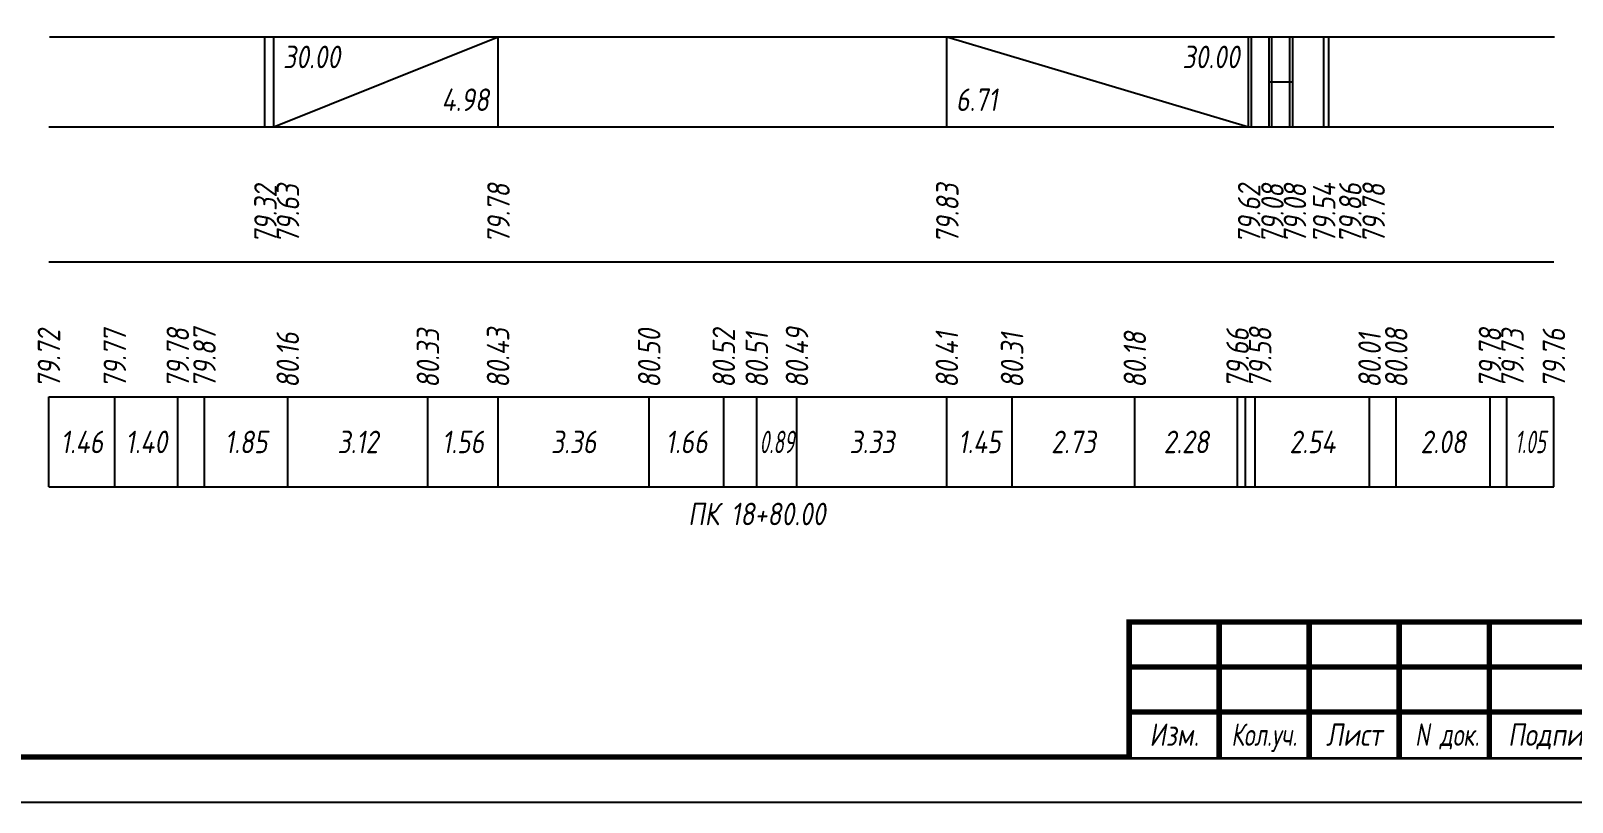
# Model space of a CAD drawing. Extents: x -717 to 1451, y -133302 to 233.
# Drawn here: x 77.9 to 249.2, y -29229.4 to -29143.8 of the extents above; entities that cross this region are included whole.
import ezdxf
from ezdxf.enums import TextEntityAlignment as Align

# ---------------------------------------------------------------- set-up
doc = ezdxf.new("R2010")
doc.units = 0
for name, color, linetype in [('Зарамочное оформление', 7, 'Continuous'), ('Код_510', 7, 'Continuous'), ('Код_516', 1, 'Continuous'), ('Подписи поперечников', 7, 'Continuous'), ('Таблица', 7, 'Continuous')]:
    doc.layers.add(name, color=color, linetype=linetype)
doc.styles.add('М', font='romand.shx', dxfattribs={"width": 0.8, "oblique": 10, "height": 2.5})

# ---------------------------------------------------------------- blocks, each defined once
blk = doc.blocks.new('Штамп')
at = {"linetype": 'Continuous'}
blk.add_wipeout([(199.95, -411.25), (384.95, -411.25), (384.95, -426.25), (199.95, -426.25)], dxfattribs=at).dxf.layer = 'Зарамочное оформление'
at = {"layer": 'Зарамочное оформление', "linetype": 'Continuous', "lineweight": -3, "const_width": 0.6, "flags": 128}
for points in [[(199.95, -426.25), (199.95, -411.25), (384.95, -411.25)], [(209.95, -411.25), (209.95, -426.25)], [(219.95, -411.25), (219.95, -426.25)], [(229.95, -411.25), (229.95, -426.25)], [(239.95, -411.25), (239.95, -426.25)], [(199.95, -416.25), (264.95, -416.25)], [(199.95, -421.25), (264.95, -421.25)]]:
    blk.add_lwpolyline(points, dxfattribs=at)
at = {"layer": 'Зарамочное оформление', "linetype": 'Continuous', "style": 'М', "oblique": 10}
for s, width, p in [('Изм.', 0.8, (204.95, -423.75)), ('Кол.уч.', 0.7, (214.95, -423.75)), ('Лист', 0.8, (224.95, -423.75)), ('N док.', 0.7, (235.28, -423.75)), ('Подпись', 0.8, (247.45, -423.75))]:
    blk.add_text(s, height=2.5, dxfattribs=dict(at, width=width)).set_placement(p, align=Align.MIDDLE_CENTER)
blk = doc.blocks.new('шифр')
blk.add_blockref('Штамп', (0, -28858))

msp = doc.modelspace()

# ---------------------------------------------------------------- linework, layer by layer
at = {"flags": 128}
msp.add_lwpolyline([(-30.054, -29229.421), (389.946, -29229.421), (389.946, -28932.421), (-30.054, -28932.421)], close=True, dxfattribs=at)
at = {"const_width": 0.6, "flags": 128}
msp.add_lwpolyline([(-10.054, -29224.421), (384.946, -29224.421), (384.946, -28937.421), (-10.054, -28937.421)], close=True, dxfattribs=at)
at = {"layer": 'Код_510'}
for p, q in [((79.946, -29194.421), (79.946, -29184.421)), ((87.266, -29194.421), (87.266, -29184.421)), ((94.265, -29194.421), (94.265, -29184.421)), ((97.229, -29194.421), (97.229, -29184.421)), ((106.477, -29194.421), (106.477, -29184.421)), ((122.053, -29194.421), (122.053, -29184.421)), ((129.838, -29194.421), (129.838, -29184.421)), ((146.631, -29194.421), (146.631, -29184.421)), ((154.921, -29194.421), (154.921, -29184.421)), ((158.585, -29194.421), (158.585, -29184.421)), ((163.048, -29194.421), (163.048, -29184.421)), ((179.7, -29194.421), (179.7, -29184.421)), ((186.945, -29194.421), (186.945, -29184.421)), ((200.582, -29194.421), (200.582, -29184.421)), ((212.001, -29194.421), (212.001, -29184.421)), ((212.889, -29194.421), (212.889, -29184.421)), ((213.958, -29194.421), (213.958, -29184.421)), ((226.666, -29194.421), (226.666, -29184.421)), ((229.626, -29194.421), (229.626, -29184.421)), ((240.042, -29194.421), (240.042, -29184.421)), ((241.896, -29194.421), (241.896, -29184.421)), ((247.137, -29194.421), (247.137, -29184.421))]:
    msp.add_line(p, q, dxfattribs=at)
at = {"layer": 'Код_516'}
for p, q in [((103.946, -29154.421), (103.946, -29144.421)), ((104.946, -29154.421), (104.946, -29144.421)), ((104.946, -29154.421), (104.946, -29144.421)), ((104.946, -29154.421), (129.838, -29144.421)), ((129.838, -29154.421), (129.838, -29144.421)), ((179.7, -29154.421), (179.7, -29144.421)), ((179.7, -29144.421), (213.226, -29154.421)), ((213.226, -29154.421), (213.226, -29144.421)), ((213.55, -29154.421), (213.55, -29144.421)), ((213.55, -29154.421), (213.55, -29144.421)), ((215.511, -29154.421), (215.511, -29144.421)), ((215.813, -29154.421), (215.813, -29144.421)), ((217.813, -29154.421), (217.813, -29144.421)), ((218.116, -29154.421), (218.116, -29144.421)), ((221.563, -29154.421), (221.563, -29144.421)), ((221.563, -29154.421), (221.563, -29144.421)), ((222.137, -29154.421), (222.137, -29144.421)), ((215.511, -29149.421), (215.813, -29149.421)), ((215.813, -29149.421), (217.813, -29149.421)), ((217.813, -29149.421), (218.116, -29149.421))]:
    msp.add_line(p, q, dxfattribs=at)
at = {"layer": 'Таблица'}
for p, q in [((80, -29144.421), (247.192, -29144.421)), ((79.946, -29154.421), (247.137, -29154.421)), ((79.946, -29169.421), (247.137, -29169.421)), ((79.946, -29184.421), (247.137, -29184.421)), ((79.946, -29194.421), (247.137, -29194.421))]:
    msp.add_line(p, q, dxfattribs=at)

# ---------------------------------------------------------------- texts
at = {"layer": 'Код_510', "style": 'М', "oblique": 10, "width": 0.8}
for s, p in [('79.77', (87.266, -29183.421)), ('79.78', (94.265, -29183.421)), ('79.87', (97.229, -29183.421)), ('80.43', (129.838, -29183.421)), ('80.52', (154.921, -29183.421)), ('80.49', (163.048, -29183.421)), ('79.58', (214.501, -29183.421)), ('80.08', (229.626, -29183.421)), ('79.78', (240.042, -29183.421)), ('79.72', (79.946, -29183.421)), ('80.16', (106.477, -29183.421)), ('80.33', (122.053, -29183.421)), ('80.50', (146.631, -29183.421)), ('80.51', (158.585, -29183.421)), ('80.41', (179.7, -29183.421)), ('80.31', (186.945, -29183.421)), ('80.18', (200.582, -29183.421)), ('79.66', (212.001, -29183.421)), ('80.01', (226.666, -29183.421)), ('79.73', (242.542, -29183.421)), ('79.76', (247.137, -29183.421))]:
    msp.add_text(s, height=2.5, rotation=90, dxfattribs=at).set_placement(p, align=Align.MIDDLE_LEFT)
at = {"layer": 'Код_510', "style": 'М', "oblique": 10}
for s, width, p in [('1.46', 0.8, (83.606, -29189.421)), ('1.40', 0.8, (90.765, -29189.421)), ('1.85', 0.8, (101.853, -29189.421)), ('3.12', 0.8, (114.265, -29189.421)), ('1.56', 0.8, (125.946, -29189.421)), ('3.36', 0.8, (138.235, -29189.421)), ('1.66', 0.8, (150.776, -29189.421)), ('0.89', 0.6, (160.817, -29189.421)), ('3.33', 0.8, (171.374, -29189.421)), ('1.45', 0.8, (183.322, -29189.421)), ('2.73', 0.8, (193.764, -29189.421)), ('2.28', 0.8, (206.292, -29189.421)), ('2.54', 0.8, (220.312, -29189.421)), ('2.08', 0.8, (234.834, -29189.421)), ('1.05', 0.6, (244.517, -29189.421))]:
    msp.add_text(s, height=2.5, dxfattribs=dict(at, width=width)).set_placement(p, align=Align.MIDDLE_CENTER)
at = {"layer": 'Код_516', "style": 'М', "oblique": 10, "width": 0.8}
msp.add_text('30.00', height=2.5, dxfattribs=at).set_placement((105.946, -29145.421), align=Align.TOP_LEFT)
msp.add_text('30.00', height=2.5, dxfattribs=at).set_placement((212.226, -29145.421), align=Align.TOP_RIGHT)
msp.add_text('4.98', height=2.5, dxfattribs=at).set_placement((128.838, -29153.421), align=Align.BOTTOM_RIGHT)
msp.add_text('6.71', height=2.5, dxfattribs=at).set_placement((180.7, -29153.421), align=Align.BOTTOM_LEFT)
for s, p in [('79.32', (104, -29167.371)), ('79.63', (106.5, -29167.371)), ('79.78', (129.893, -29167.371)), ('79.83', (179.754, -29167.371)), ('79.62', (213.281, -29167.371)), ('79.08', (215.868, -29167.371)), ('79.08', (218.368, -29167.371)), ('79.54', (221.618, -29167.371)), ('79.86', (224.52, -29167.371)), ('79.78', (227.114, -29167.371))]:
    msp.add_text(s, height=2.5, rotation=90, dxfattribs=at).set_placement(p, align=Align.MIDDLE_LEFT)
at = {"layer": 'Подписи поперечников', "style": 'М', "oblique": 10, "width": 0.8}
msp.add_text('ПК 18+80.00', height=2.5, dxfattribs=at).set_placement((158.585, -29199.421), align=Align.BOTTOM_CENTER)

# ---------------------------------------------------------------- next in the draw order: block references
msp.add_blockref('шифр', (0, 59.829))

doc.saveas('drawing.dxf')
